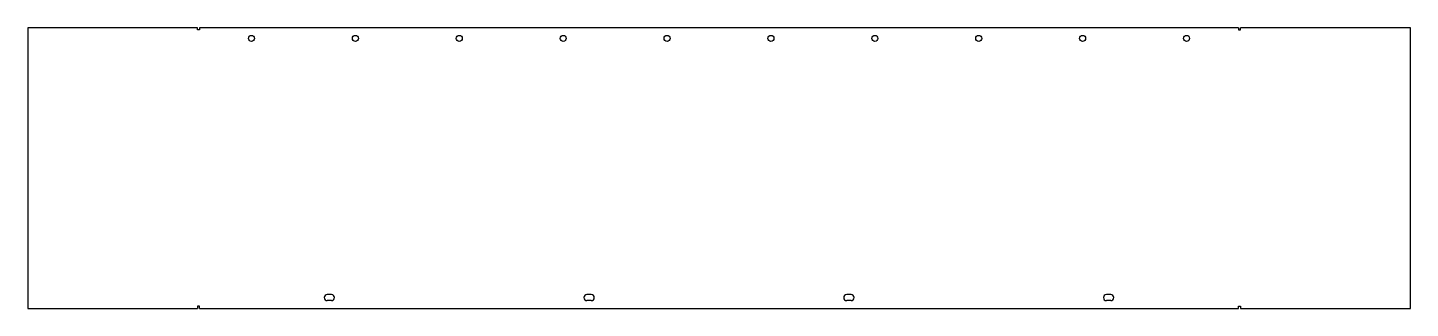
# Model space of a CAD drawing. Header units: millimetres. Extents: x 1847 to 5065, y 21 to 674.
import ezdxf

# ---------------------------------------------------------------- set-up
doc = ezdxf.new("R2010")
doc.units = ezdxf.units.MM

msp = doc.modelspace()

# ---------------------------------------------------------------- linework, layer by layer
for p, q in [((1846.7, 674.4), (1846.7, 21.4)), ((2241.7, 674.4), (1846.7, 674.4)), ((4664.7, 674.4), (2246.7, 674.4)), ((5064.7, 674.4), (4669.7, 674.4)), ((5064.7, 21.4), (5064.7, 674.4)), ((2553.9, 53.4), (2543.9, 53.4)), ((2553.9, 39.4), (2543.9, 39.4)), ((3158.4, 53.4), (3148.4, 53.4)), ((3158.4, 39.4), (3148.4, 39.4)), ((3762.9, 53.4), (3752.9, 53.4)), ((3762.9, 39.4), (3752.9, 39.4)), ((4367.4, 53.4), (4357.4, 53.4)), ((4367.4, 39.4), (4357.4, 39.4)), ((1846.7, 21.4), (2241.7, 21.4)), ((2246.7, 21.4), (4664.7, 21.4)), ((4669.7, 21.4), (5064.7, 21.4))]:
    msp.add_line(p, q)
for points in [[(2246.7, 674.4), (2246.7, 669.4), (2241.7, 669.4), (2241.7, 674.4)], [(4664.7, 674.4), (4664.7, 669.4), (4669.7, 669.4), (4669.7, 674.4)], [(2246.7, 21.4), (2246.7, 26.4), (2241.7, 26.4), (2241.7, 21.4)], [(4664.7, 21.4), (4664.7, 26.4), (4669.7, 26.4), (4669.7, 21.4)]]:
    msp.add_lwpolyline(points)
for centre in [(2367.6, 649.4), (2609.4, 649.4), (2851.2, 649.4), (3093, 649.4), (3334.8, 649.4), (3576.6, 649.4), (3818.4, 649.4), (4060.2, 649.4), (4302, 649.4), (4543.8, 649.4)]:
    msp.add_circle(centre, 7)
for centre, start, end in [((2543.9, 46.4), 90, 270), ((2553.9, 46.4), 270, 90), ((3148.4, 46.4), 90, 270), ((3158.4, 46.4), 270, 90), ((3752.9, 46.4), 90, 270), ((3762.9, 46.4), 270, 90), ((4357.4, 46.4), 90, 270), ((4367.4, 46.4), 270, 90)]:
    msp.add_arc(centre, 7, start, end)

doc.saveas('drawing.dxf')
